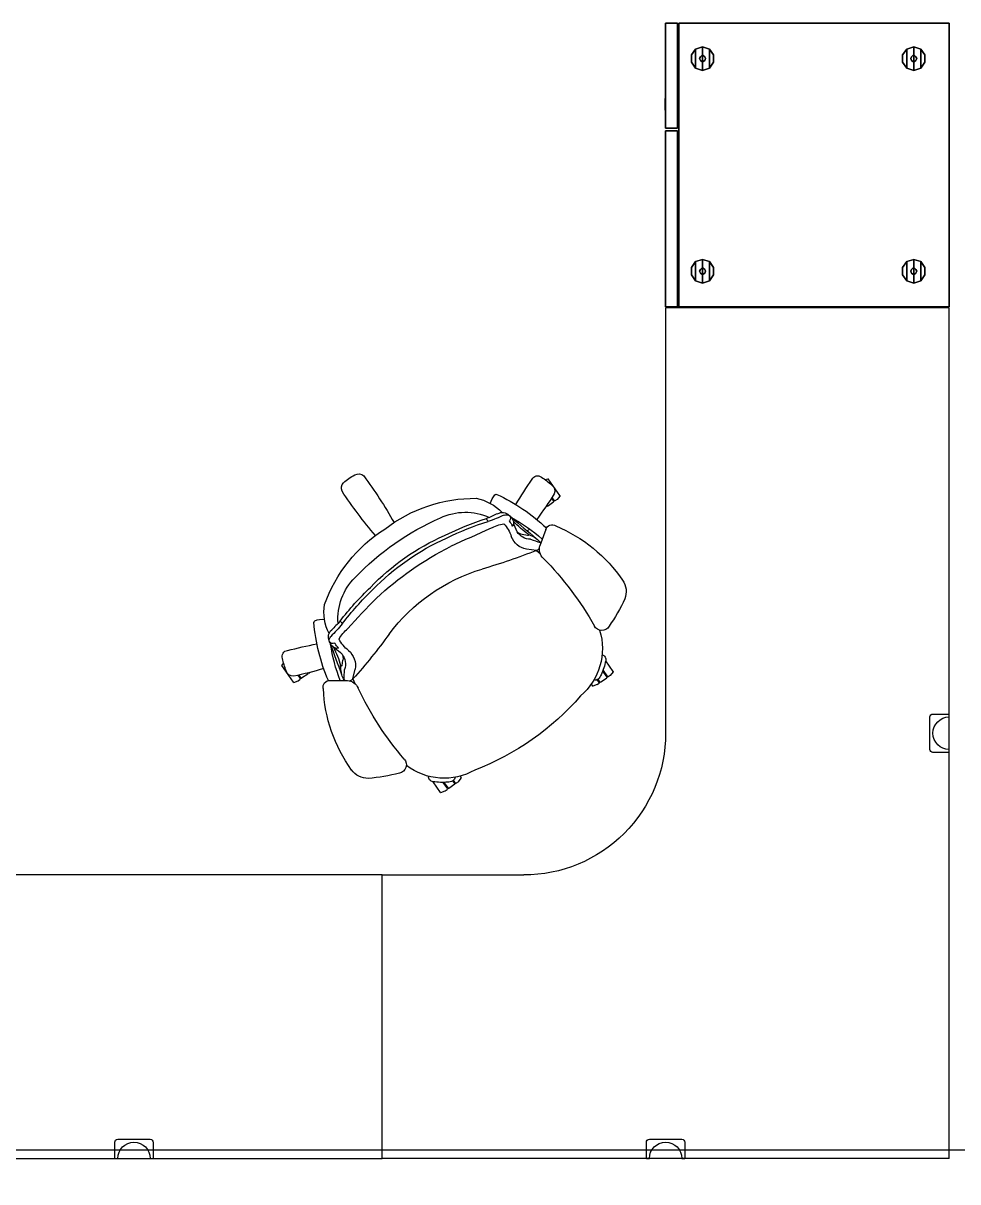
# Model space of a CAD drawing. Header units: inches. Extents: x 23 to 6400, y -2214 to 4412.
# Drawn here: x 4070.6 to 4149.7, y 1747.3 to 1845.4 of the extents above; entities that cross this region are included whole.
import ezdxf

# ---------------------------------------------------------------- set-up
doc = ezdxf.new("R2010")
doc.units = ezdxf.units.IN
doc.header["$LTSCALE"] = 96
doc.header["$MEASUREMENT"] = 0
doc.layers.add('A-FURN-EXIST', color=33, linetype='Continuous')

# ---------------------------------------------------------------- blocks, each defined once
blk = doc.blocks.new('A$C1C1D4BE0')
at = {"lineweight": -3}
for p, q in [((157.923, 96.112, 27.25), (199.923, 96.112, 27.25)), ((177.298, 96.112, 27.25), (177.548, 96.112, 27.25)), ((177.298, 96.112, 27.25), (177.298, 94.737, 27.25)), ((180.298, 96.112, 27.25), (180.548, 96.112, 27.25)), ((180.548, 94.737, 27.25), (180.548, 96.112, 27.25)), ((199.923, 96.112, 27.25), (199.923, 72.112, 27.25)), ((247.923, 96.112, 27.25), (199.923, 96.112, 27.25)), ((199.923, 96.112, 27.25), (199.923, 72.112, 27.25)), ((222.298, 96.112, 27.25), (222.548, 96.112, 27.25)), ((222.298, 96.112, 27.25), (222.298, 94.737, 27.25)), ((225.298, 96.112, 27.25), (225.548, 96.112, 27.25)), ((225.548, 94.737, 27.25), (225.548, 96.112, 27.25)), ((247.923, 96.112, 27.25), (247.923, 24.112, 27.25)), ((177.548, 94.487, 27.25), (180.298, 94.487, 27.25)), ((222.548, 94.487, 27.25), (225.298, 94.487, 27.25)), ((199.923, 72.112, 27.25), (157.923, 72.112, 27.25)), ((199.923, 72.112, 27.25), (211.923, 72.112, 27.25)), ((204.871, 65.118, 27.25), (204.239, 64.216, 27.25)), ((204.871, 65.118, 27.25), (204.909, 65.135, 27.25)), ((204.909, 65.135, 27.25), (205.262, 64.997, 27.25)), ((205.075, 64.277, 27.25), (205.452, 64.815, 27.25)), ((205.157, 64.275, 27.25), (205.507, 64.775, 27.25)), ((205.262, 64.997, 27.25), (205.442, 64.871, 27.25)), ((205.442, 64.871, 27.25), (205.452, 64.815, 27.25)), ((205.507, 64.775, 27.25), (205.563, 64.785, 27.25)), ((206.078, 64.424, 27.25), (205.563, 64.785, 27.25)), ((205.081, 64.285, 27.25), (205.093, 64.276, 27.25)), ((205.476, 64.253, 27.25), (205.475, 64.254, 27.25)), ((205.476, 64.254, 27.25), (205.475, 64.254, 27.25)), ((205.475, 64.254, 27.25), (205.475, 64.254, 27.25)), ((205.476, 64.253, 27.25), (205.476, 64.254, 27.25)), ((206.088, 64.368, 27.25), (205.924, 64.135, 27.25)), ((206.144, 64.331, 27.25), (205.977, 64.092, 27.25)), ((206.078, 64.424, 27.25), (206.088, 64.368, 27.25)), ((206.144, 64.331, 27.25), (206.2, 64.34, 27.25)), ((206.38, 64.214, 27.25), (206.2, 64.34, 27.25)), ((206.38, 64.214, 27.25), (206.63, 63.929, 27.25)), ((206.524, 63.739, 27.25), (206.628, 63.888, 27.25)), ((206.63, 63.929, 27.25), (206.628, 63.888, 27.25)), ((246.298, 61.487, 27.25), (246.298, 58.737, 27.25)), ((247.923, 61.737, 27.25), (246.548, 61.737, 27.25)), ((247.923, 61.737, 27.25), (247.923, 61.487, 27.25)), ((223.923, 24.112, 27.25), (223.923, 60.112, 27.25)), ((246.548, 58.487, 27.25), (247.923, 58.487, 27.25)), ((247.923, 58.737, 27.25), (247.923, 58.487, 27.25)), ((217.622, 55.968, 27.25), (217.726, 56.116, 27.25)), ((217.764, 56.133, 27.25), (217.726, 56.116, 27.25)), ((218.118, 55.995, 27.25), (217.764, 56.133, 27.25)), ((218.118, 55.995, 27.25), (218.298, 55.869, 27.25)), ((192.42, 55.792, 27.25), (191.434, 54.383, 27.25)), ((192.42, 55.792, 27.25), (192.458, 55.809, 27.25)), ((192.458, 55.809, 27.25), (192.812, 55.671, 27.25)), ((192.802, 55.205, 27.25), (193.002, 55.489, 27.25)), ((192.812, 55.671, 27.25), (192.992, 55.545, 27.25)), ((192.874, 55.189, 27.25), (193.057, 55.449, 27.25)), ((192.992, 55.545, 27.25), (193.002, 55.489, 27.25)), ((193.057, 55.449, 27.25), (193.112, 55.459, 27.25)), ((193.627, 55.098, 27.25), (193.112, 55.459, 27.25)), ((193.637, 55.043, 27.25), (193.617, 55.014, 27.25)), ((193.627, 55.098, 27.25), (193.637, 55.043, 27.25)), ((193.669, 55, 27.25), (193.75, 55.015, 27.25)), ((193.828, 54.96, 27.25), (193.75, 55.015, 27.25)), ((195.52, 55.643, 27.25), (196.997, 55.658, 27.25)), ((196.523, 55.157, 27.25), (196.523, 55.157, 27.25)), ((196.523, 55.157, 27.25), (196.523, 55.157, 27.25)), ((196.523, 55.157, 27.25), (196.523, 55.157, 27.25)), ((196.523, 55.157, 27.25), (196.523, 55.157, 27.25)), ((197.458, 55.513, 27.25), (197.605, 55.89, 27.25)), ((197.458, 55.513, 27.25), (197.651, 54.685, 27.25)), ((218.308, 55.814, 27.25), (218.14, 55.575, 27.25)), ((218.363, 55.773, 27.25), (218.199, 55.54, 27.25)), ((218.308, 55.814, 27.25), (218.298, 55.869, 27.25)), ((218.418, 55.783, 27.25), (218.363, 55.773, 27.25)), ((218.418, 55.783, 27.25), (218.934, 55.422, 27.25)), ((218.464, 55.159, 27.25), (218.465, 55.159, 27.25)), ((218.464, 55.159, 27.25), (218.464, 55.159, 27.25)), ((218.464, 55.159, 27.25), (218.465, 55.159, 27.25)), ((218.465, 55.159, 27.25), (218.465, 55.159, 27.25)), ((218.593, 54.866, 27.25), (218.943, 55.367, 27.25)), ((218.623, 54.79, 27.25), (219, 55.329, 27.25)), ((218.943, 55.367, 27.25), (218.934, 55.422, 27.25)), ((219.056, 55.339, 27.25), (219, 55.329, 27.25)), ((219.236, 55.213, 27.25), (219.056, 55.339, 27.25)), ((219.486, 54.928, 27.25), (219.236, 55.213, 27.25)), ((191.431, 54.342, 27.25), (191.434, 54.383, 27.25)), ((191.578, 54.143, 27.25), (191.431, 54.342, 27.25)), ((196.533, 54.37, 27.25), (196.601, 53.914, 27.25)), ((218.629, 54.799, 27.25), (218.616, 54.807, 27.25)), ((219.483, 54.886, 27.25), (218.851, 53.984, 27.25)), ((219.483, 54.886, 27.25), (219.486, 54.928, 27.25)), ((194.146, 50.723, 27.25), (194.147, 50.732, 27.25)), ((194.146, 50.729, 27.25), (194.147, 50.732, 27.25)), ((194.146, 50.726, 27.25), (194.146, 50.729, 27.25)), ((194.146, 50.723, 27.25), (194.146, 50.726, 27.25)), ((194.237, 50.59, 27.25), (194.221, 50.597, 27.25)), ((194.226, 50.594, 27.25), (194.221, 50.597, 27.25)), ((194.231, 50.592, 27.25), (194.226, 50.594, 27.25)), ((194.237, 50.59, 27.25), (194.231, 50.592, 27.25)), ((212.992, 44.636, 27.25), (212.149, 44.533, 27.25)), ((212.992, 44.636, 27.25), (213.297, 44.902, 27.25)), ((213.778, 42.859, 27.25), (213.287, 44.252, 27.25)), ((212.235, 43.375, 27.25), (211.783, 43.284, 27.25)), ((212.978, 43.635, 27.25), (212.978, 43.635, 27.25)), ((212.978, 43.635, 27.25), (212.978, 43.635, 27.25)), ((212.978, 43.635, 27.25), (212.978, 43.635, 27.25)), ((212.978, 43.635, 27.25), (212.978, 43.635, 27.25)), ((213.715, 41.035, 27.25), (213.793, 40.98, 27.25)), ((213.807, 40.9, 27.25), (213.793, 40.98, 27.25)), ((213.857, 40.884, 27.25), (213.837, 40.855, 27.25)), ((213.913, 40.894, 27.25), (213.857, 40.884, 27.25)), ((213.913, 40.894, 27.25), (214.428, 40.533, 27.25)), ((214.256, 40.217, 27.25), (214.438, 40.478, 27.25)), ((214.295, 40.155, 27.25), (214.495, 40.44, 27.25)), ((214.438, 40.478, 27.25), (214.428, 40.533, 27.25)), ((214.551, 40.45, 27.25), (214.495, 40.44, 27.25)), ((214.731, 40.323, 27.25), (214.551, 40.45, 27.25)), ((214.981, 40.038, 27.25), (214.731, 40.323, 27.25)), ((214.978, 39.997, 27.25), (213.992, 38.588, 27.25)), ((214.978, 39.997, 27.25), (214.981, 40.038, 27.25)), ((213.717, 38.641, 27.25), (213.954, 38.571, 27.25)), ((213.954, 38.571, 27.25), (213.992, 38.588, 27.25)), ((247.923, 24.112, 27.25), (223.923, 24.112, 27.25))]:
    blk.add_line(p, q, dxfattribs=at)
blk.add_lwpolyline([(329.171, 95.402), (28.914, 95.402), (28.914, 103.357), (329.171, 103.357)], close=True, dxfattribs=at)
for centre, radius, start, end in [((178.923, 96.112, 27.25), 1.375, 180.00001, 0), ((223.923, 96.112, 27.25), 1.375, 180, 0), ((177.548, 94.737, 27.25), 0.25, 180.00001, 270), ((180.298, 94.737, 27.25), 0.25, 270, 0), ((222.548, 94.737, 27.25), 0.25, 180, 270), ((225.298, 94.737, 27.25), 0.25, 270, 0), ((211.923, 60.112, 27.25), 12, 0, 90.00001), ((198.709, 62.253, 27.25), 1.683, 88.34126, 144.83062), ((197.801, 50.575, 27.25), 13.395, 74.46352, 85.90435), ((205.162, 58.679, 27.25), 5.24, 60.28742, 127.37927), ((204.268, 63.799, 27.25), 0.418, 94.06432, 186.28687), ((205.008, 59.427, 27.25), 4.85, 84.47333, 99.12498), ((205.408, 63.054, 27.25), 1.201, 65.59573, 86.76263), ((205.687, 63.792, 27.25), 0.417, 5.77378, 58.57276), ((207.736, 55.766, 27.25), 12.799, 144.3542, 177.44649), ((201.275, 62.781, 27.25), 0.708, 317.60157, 80.77704), ((199.802, 42.328, 27.25), 22.366, 40.84233, 69.15759), ((221.738, 45.074, 27.25), 26.353, 139.17109, 154.82623), ((246.548, 61.487, 27.25), 0.25, 90.00001, 180), ((247.923, 60.112, 27.25), 1.375, 90.00001, 270), ((246.548, 58.737, 27.25), 0.25, 180, 270), ((213.333, 52.957, 27.25), 5.24, 342.62122, 49.71258), ((195.477, 56.189, 27.25), 0.548, 164.40721, 274.41413), ((196.967, 56.649, 27.25), 0.992, 271.78372, 338.34298), ((192.391, 54.693, 27.25), 0.59, 84.54606, 167.77584), ((186.969, 28.502, 27.25), 27.332, 72.95501, 78.43902), ((209.635, 49.46, 27.25), 15.541, 156.52746, 175.30846), ((208.739, 50.688, 27.25), 13.306, 158.17886, 171.89556), ((308.371, 12.574, 27.25), 119.68, 159.15687, 160.47244), ((199.354, 54.364, 27.25), 2.941, 164.34548, 179.68864), ((197.735, 54.885, 27.25), 1.242, 145.00333, 167.32539), ((197.042, 55.152, 27.25), 0.55, 115.87667, 126.15539), ((244.844, 56.281, 27.25), 48.132, 180.81466, 181.8651), ((197.042, 55.152, 27.25), 0.55, 40.86539, 74.47459), ((160.747, 22.721, 27.25), 49.224, 36.10183, 41.77212), ((217.958, 55.2, 27.25), 0.417, 51.42724, 104.22622), ((217.36, 54.685, 27.25), 1.201, 23.23737, 44.40427), ((214.088, 53.069, 27.25), 4.85, 10.87502, 25.52667), ((196.099, 52.936, 27.25), 4.68, 156.29295, 169.56264), ((187.462, 56.959, 27.25), 9.316, 333.74403, 343.92911), ((196.472, 54.359, 27.25), 0.0616, 10.12697, 160.47246), ((195.462, 54.256, 27.25), 1.356, 322.54906, 19.76931), ((195.945, 54.408, 27.25), 1.728, 310.95658, 9.23553), ((218.45, 53.869, 27.25), 0.418, 283.71313, 15.93568), ((191.959, 53.601, 27.25), 0.496, 158.40529, 265.14498), ((203.183, 97.1, 27.25), 45.413, 255.63553, 258.85296), ((193.948, 55.842, 27.25), 3.539, 303.4698, 317.06147), ((198.662, 51.001, 27.25), 2.632, 126.99914, 154.45456), ((195.931, 53.756, 27.25), 0.688, 331.84478, 13.24311), ((196.174, 51.971, 27.25), 0.8, 155.52848, 229.86447), ((196.332, 52.056, 27.25), 0.919, 145.42143, 164.43788), ((195.967, 52.256, 27.25), 0.512, 168.47371, 221.23208), ((195.76, 52.174, 27.25), 0.348, 67.76181, 147.99196), ((196.331, 52.115, 27.25), 0.887, 125.43187, 148.50812), ((196.068, 52.536, 27.25), 0.393, 69.77512, 129.84132), ((195.908, 52.542, 27.25), 0.0489, 251.03864, 330.39207), ((196.77, 52.176, 27.25), 0.888, 128.40744, 157.34825), ((196.198, 52.882, 27.25), 0.023, 334.06067, 73.23223), ((198.834, 53.503, 27.25), 2.891, 208.22249, 231.06484), ((199.154, 49.839, 27.25), 4.15, 153.65985, 188.69344), ((188.092, 44.212, 27.25), 10.747, 38.07504, 45.82117), ((185.422, 40.822, 27.25), 14.691, 41.838, 45.83022), ((251.051, 99.611, 27.25), 72.512, 221.82647, 224.62008), ((212.753, 60.826, 27.25), 15.249, 216.64423, 253.35799), ((194.879, 63.881, 27.25), 26.353, 315.17377, 330.82891), ((218.517, 50.708, 27.25), 0.708, 29.22296, 152.39843), ((208.235, 43.268, 27.25), 13.395, 24.09565, 35.53648), ((194.288, 50.722, 27.25), 0.142, 177.88402, 248.83989), ((194.878, 52.203, 27.25), 1.735, 248.3236, 275.7926), ((201.128, 50.429, 27.25), 4.942, 175.63993, 225.20449), ((195.834, 51.266, 27.25), 0.835, 309.5676, 329.22622), ((216.518, 66.146, 27.25), 25.437, 217.6106, 226.28059), ((216.703, 66.363, 27.25), 25.437, 217.6106, 226.28059), ((206.987, 53.509, 27.25), 12.685, 199.7991, 237.38189), ((218.333, 69.036, 27.25), 27.775, 227.13499, 242.96237), ((218.899, 48.116, 27.25), 1.683, 325.16938, 21.65874), ((213.125, 61.356, 27.25), 19.649, 223.77742, 246.22258), ((213.31, 61.573, 27.25), 19.649, 223.77742, 246.22258), ((209.716, 54.38, 27.25), 12.799, 292.55351, 325.6458), ((214.094, 62.74, 27.25), 22.82, 223.8813, 246.11901), ((194.734, -1.077, 27.25), 49.224, 68.22788, 73.89817), ((214.229, 44.562, 27.25), 0.992, 131.65702, 198.21628), ((-369.328, -1249.426, 27.25), 1415.763, 65.883562, 66.035768), ((212.472, 42.836, 27.25), 1.728, 100.76447, 159.04342), ((212.796, 44.121, 27.25), 0.55, 35.52542, 69.13461), ((230.134, 17.267, 27.25), 40.357, 139.69157, 146.36183), ((216.466, 66.183, 27.25), 25.437, 243.71941, 252.3894), ((215.581, 64.011, 27.25), 22.822, 243.47088, 253.00478), ((208.341, 44.223, 27.25), 2.632, 315.54544, 343.00086), ((204.601, 53.586, 27.25), 13.306, 298.10444, 311.82114), ((134.708, 134.174, 27.25), 119.68, 309.52756, 310.84313), ((217.77, 35.736, 27.25), 9.316, 126.07089, 136.25597), ((212.494, 42.329, 27.25), 1.356, 90.23069, 147.45094), ((211.864, 42.6, 27.25), 0.688, 96.75689, 138.15522), ((212.246, 43.314, 27.25), 0.0616, 309.52754, 99.87303), ((211.264, 46.024, 27.25), 2.941, 290.31136, 305.65452), ((197.508, 89.427, 27.25), 48.132, 288.1349, 289.18534), ((212.308, 44.68, 27.25), 1.242, 302.67461, 324.99667), ((212.796, 44.121, 27.25), 0.55, 343.84461, 354.12333), ((165.877, 62.26, 27.25), 40.357, 323.63817, 330.30843), ((207.85, 52.904, 27.25), 12.685, 232.61811, 270.2009), ((209.558, 41.657, 27.25), 0.835, 140.77378, 160.4324), ((205.576, 31.969, 27.25), 10.747, 64.17883, 71.92496), ((210.633, 45.241, 27.25), 2.891, 238.93516, 261.77751), ((203.141, 54.008, 27.25), 15.541, 294.69154, 313.47254), ((210.732, 42.163, 27.25), 0.0489, 139.60793, 218.96136), ((210.093, 42.848, 27.25), 0.888, 312.65175, 341.59256), ((210.952, 42.551, 27.25), 0.023, 36.76777, 135.93933), ((210.67, 42.311, 27.25), 0.393, 340.15868, 40.22488), ((214.502, 41.449, 27.25), 3.539, 152.93853, 166.5302), ((191.199, 25.541, 27.25), 27.332, 39.15629, 39.68712), ((214.306, 43.005, 27.25), 0.548, 195.58587, 305.59279), ((206.96, 46.345, 27.25), 4.942, 244.79551, 294.36007), ((207.081, 44.289, 27.25), 4.15, 281.30656, 316.34015), ((203.305, 28.301, 27.25), 14.691, 64.16978, 68.162), ((210.104, 42.218, 27.25), 0.8, 240.13553, 314.47152), ((210.442, 42.12, 27.25), 0.512, 248.76792, 301.52629), ((210.13, 42.395, 27.25), 0.919, 305.56212, 324.57857), ((210.436, 41.898, 27.25), 0.348, 322.00804, 42.23819), ((210.185, 42.414, 27.25), 0.887, 321.49188, 344.56813), ((191.199, 25.541, 27.25), 27.332, 31.56098, 37.04499), ((210.764, 41.079, 27.25), 1.735, 194.2074, 221.6764), ((250.114, 64.239, 27.25), 45.413, 211.14704, 214.36447), ((197.128, 39.361, 27.25), 0.648, 156.23818, 224.73449), ((209.578, 40.029, 27.25), 0.151, 223.70885, 291.22984), ((213.955, 39.593, 27.25), 0.59, 302.22416, 25.45394), ((199.592, 42.029, 27.25), 4.28, 226.89021, 242.29755), ((197.926, 38.813, 27.25), 0.658, 240.57802, 313.10974), ((213.077, 38.814, 27.25), 0.496, 204.85502, 311.59471), ((211.036, 42.477, 27.25), 4.68, 300.43736, 313.70705)]:
    blk.add_arc(centre, radius, start, end, dxfattribs=at)
at = {"lineweight": -3, "flags": 1}
for tag, p, rotation in [('CAPPN', (29.083, 175.224, 27.25), 90), ('CAPMG', (29.083, 175.224, 27.25), 90), ('CAPMC', (29.083, 175.224, 27.25), 90), ('CAPQT', (29.083, 175.224, 27.25), 90), ('CAPDH', (29.083, 175.224, 27.25), 90), ('CAPGC', (29.083, 175.224, 27.25), 90), ('CAPPN', (29.083, 175.224, 26.75), 90), ('CAPMG', (29.083, 175.224, 26.75), 90), ('CAPMC', (29.083, 175.224, 26.75), 90), ('CAPQT', (29.083, 175.224, 26.75), 90), ('CAPDH', (29.083, 175.224, 26.75), 90), ('CAPGC', (29.083, 175.224, 26.75), 90), ('CAPPN', (53.083, 175.224, 27.25), 180), ('CAPMG', (53.083, 175.224, 27.25), 180), ('CAPMC', (53.083, 175.224, 27.25), 180), ('CAPQT', (53.083, 175.224, 27.25), 180), ('CAPDH', (53.083, 175.224, 27.25), 180), ('CAPGC', (53.083, 175.224, 27.25), 180), ('CAPPN', (109.066, 175.224, 27.25), 90), ('CAPMG', (109.066, 175.224, 27.25), 90), ('CAPMC', (109.066, 175.224, 27.25), 90), ('CAPQT', (109.066, 175.224, 27.25), 90), ('CAPDH', (109.066, 175.224, 27.25), 90), ('CAPGC', (109.066, 175.224, 27.25), 90), ('CAPPN', (109.066, 175.224, 26.75), 90), ('CAPMG', (109.066, 175.224, 26.75), 90), ('CAPMC', (109.066, 175.224, 26.75), 90), ('CAPQT', (109.066, 175.224, 26.75), 90), ('CAPDH', (109.066, 175.224, 26.75), 90), ('CAPGC', (109.066, 175.224, 26.75), 90), ('CAPPN', (133.066, 175.224, 27.25), 180), ('CAPMG', (133.066, 175.224, 27.25), 180), ('CAPMC', (133.066, 175.224, 27.25), 180), ('CAPQT', (133.066, 175.224, 27.25), 180), ('CAPDH', (133.066, 175.224, 27.25), 180), ('CAPGC', (133.066, 175.224, 27.25), 180), ('CAPPN', (247.065, 175.112, 27.25), 180), ('CAPMG', (247.065, 175.112, 27.25), 180), ('CAPMC', (247.065, 175.112, 27.25), 180), ('CAPQT', (247.065, 175.112, 27.25), 180), ('CAPDH', (247.065, 175.112, 27.25), 180), ('CAPGC', (247.065, 175.112, 27.25), 180), ('CAPPN', (346.296, 144.907, 28.25), 239.73323), ('CAPMG', (346.296, 144.907, 28.25), 239.73323), ('CAPMC', (346.296, 144.907, 28.25), 239.73323), ('CAPQT', (346.296, 144.907, 28.25), 239.73323), ('CAPDH', (346.296, 144.907, 28.25), 239.73323), ('CAPGC', (346.296, 144.907, 28.25), 239.73323), ('CAPPN', (109.065, 103.112, 27.25), 90), ('CAPMG', (109.065, 103.112, 27.25), 90), ('CAPMC', (109.065, 103.112, 27.25), 90), ('CAPQT', (109.065, 103.112, 27.25), 90), ('CAPDH', (109.065, 103.112, 27.25), 90), ('CAPGC', (109.065, 103.112, 27.25), 90), ('CAPPN', (199.065, 103.112, 27.25), 180), ('CAPMG', (199.065, 103.112, 27.25), 180), ('CAPMC', (199.065, 103.112, 27.25), 180), ('CAPQT', (199.065, 103.112, 27.25), 180), ('CAPDH', (199.065, 103.112, 27.25), 180), ('CAPGC', (199.065, 103.112, 27.25), 180), ('CAPPN', (247.065, 103.112, 27.25), 180), ('CAPMG', (247.065, 103.112, 27.25), 180), ('CAPMC', (247.065, 103.112, 27.25), 180), ('CAPQT', (247.065, 103.112, 27.25), 180), ('CAPDH', (247.065, 103.112, 27.25), 180), ('CAPGC', (247.065, 103.112, 27.25), 180), ('CAPMG', (273.388, 103.264), 180), ('CAPMC', (273.388, 103.264), 180), ('CAPQT', (273.388, 103.264), 180), ('CAPDH', (273.388, 103.264), 180), ('CAPGC', (273.388, 103.264), 180), ('CAPPN', (273.388, 103.264), 180), ('CAPPN', (247.923, 96.112, 27.25), 270), ('CAPMG', (247.923, 96.112, 27.25), 270), ('CAPMC', (247.923, 96.112, 27.25), 270), ('CAPQT', (247.923, 96.112, 27.25), 270), ('CAPDH', (247.923, 96.112, 27.25), 270), ('CAPGC', (247.923, 96.112, 27.25), 270), ('CAPPN', (352.407, 58.005, 28.25), 120), ('CAPMG', (352.407, 58.005, 28.25), 120), ('CAPMC', (352.407, 58.005, 28.25), 120), ('CAPQT', (352.407, 58.005, 28.25), 120), ('CAPDH', (352.407, 58.005, 28.25), 120), ('CAPGC', (352.407, 58.005, 28.25), 120), ('CAPPN', (364.648, 37.203), 120.80365), ('CAPMG', (364.648, 37.203), 120.80365), ('CAPMC', (364.648, 37.203), 120.80365), ('CAPQT', (364.648, 37.203), 120.80365), ('CAPDH', (364.648, 37.203), 120.80365), ('CAPGC', (364.648, 37.203), 120.80365), ('CAPPN', (359.049, 33.971), 119.19635), ('CAPMG', (359.049, 33.971), 119.19635), ('CAPMC', (359.049, 33.971), 119.19635), ('CAPDH', (359.049, 33.971), 119.19635), ('CAPGC', (359.049, 33.971), 119.19635), ('CAPQT', (359.049, 33.971), 119.19635)]:
    blk.add_attdef(tag, p, '', height=0.001, rotation=rotation, dxfattribs=at)
for tag, p in [('CAPPN', (109.923, 96.112, 27.25)), ('CAPMG', (109.923, 96.112, 27.25)), ('CAPMC', (109.923, 96.112, 27.25)), ('CAPQT', (109.923, 96.112, 27.25)), ('CAPDH', (109.923, 96.112, 27.25)), ('CAPGC', (109.923, 96.112, 27.25)), ('CAPPN', (157.923, 96.112, 27.25)), ('CAPMG', (157.923, 96.112, 27.25)), ('CAPMC', (157.923, 96.112, 27.25)), ('CAPQT', (157.923, 96.112, 27.25)), ('CAPDH', (157.923, 96.112, 27.25)), ('CAPGC', (157.923, 96.112, 27.25)), ('CAPPN', (249.583, 96.112)), ('CAPMG', (249.583, 96.112)), ('CAPMC', (249.583, 96.112)), ('CAPQT', (249.583, 96.112)), ('CAPDH', (249.583, 96.112)), ('CAPGC', (249.583, 96.112)), ('CAPPN', (273.583, 96.112, 28.25)), ('CAPMG', (273.583, 96.112, 28.25)), ('CAPMC', (273.583, 96.112, 28.25)), ('CAPQT', (273.583, 96.112, 28.25)), ('CAPDH', (273.583, 96.112, 28.25)), ('CAPGC', (273.583, 96.112, 28.25)), ('CAPPN', (29.941, 24.112, 27.25)), ('CAPMG', (29.941, 24.112, 27.25)), ('CAPMC', (29.941, 24.112, 27.25)), ('CAPQT', (29.941, 24.112, 27.25)), ('CAPDH', (29.941, 24.112, 27.25)), ('CAPGC', (29.941, 24.112, 27.25)), ('CAPPN', (109.923, 24.112, 27.25)), ('CAPMG', (109.923, 24.112, 27.25)), ('CAPMC', (109.923, 24.112, 27.25)), ('CAPQT', (109.923, 24.112, 27.25)), ('CAPDH', (109.923, 24.112, 27.25)), ('CAPGC', (109.923, 24.112, 27.25))]:
    blk.add_attdef(tag, p, '', height=0.001, dxfattribs=at)
at = {"lineweight": -3}
mesh = blk.add_polyface(dxfattribs=at)
corners = [(224.923, 24, 62.5), (223.923, 24, 62.5), (223.923, 24, 73.875), (224.923, 24, 73.875), (224.923, 9.125, 62.5), (224.923, 9.125, 73.875), (223.923, 9.125, 73.875), (223.923, 9.125, 62.5)]
mesh.append_faces([[corners[k] for k in face] for face in [(0, 1, 2, 3), (4, 5, 6, 7), (2, 6, 5, 3), (1, 0, 4, 7), (2, 1, 7, 6)]])
mesh = blk.add_polyface(dxfattribs=at)
corners = [(224.923, 24, 74.219), (223.923, 24, 74.219), (223.923, 24, 90.281), (224.923, 24, 90.281), (224.923, 9.125, 74.219), (224.923, 9.125, 90.281), (223.923, 9.125, 90.281), (223.923, 9.125, 74.219)]
mesh.append_faces([[corners[k] for k in face] for face in [(0, 1, 2, 3), (4, 5, 6, 7), (2, 6, 5, 3), (1, 0, 4, 7), (2, 1, 7, 6)]])
mesh = blk.add_polyface(dxfattribs=at)
corners = [(224.923, 24, 39), (223.923, 24, 39), (223.923, 24, 50.375), (224.923, 24, 50.375), (224.923, 9.125, 39), (224.923, 9.125, 50.375), (223.923, 9.125, 50.375), (223.923, 9.125, 39)]
mesh.append_faces([[corners[k] for k in face] for face in [(0, 1, 2, 3), (4, 5, 6, 7), (2, 6, 5, 3), (1, 0, 4, 7), (2, 1, 7, 6)]])
mesh = blk.add_polyface(dxfattribs=at)
corners = [(224.923, 24, 27.25), (223.923, 24, 27.25), (223.923, 24, 38.625), (224.923, 24, 38.625), (224.923, 9.125, 27.25), (224.923, 9.125, 38.625), (223.923, 9.125, 38.625), (223.923, 9.125, 27.25)]
mesh.append_faces([[corners[k] for k in face] for face in [(0, 1, 2, 3), (4, 5, 6, 7), (2, 6, 5, 3), (1, 0, 4, 7), (2, 1, 7, 6)]])
mesh = blk.add_polyface(dxfattribs=at)
corners = [(224.923, 24, 50.75), (223.923, 24, 50.75), (223.923, 24, 62.125), (224.923, 24, 62.125), (224.923, 9.125, 50.75), (224.923, 9.125, 62.125), (223.923, 9.125, 62.125), (223.923, 9.125, 50.75)]
mesh.append_faces([[corners[k] for k in face] for face in [(0, 1, 2, 3), (4, 5, 6, 7), (2, 6, 5, 3), (1, 0, 4, 7), (2, 1, 7, 6)]])
mesh = blk.add_polyface(dxfattribs=at)
corners = [(247.923, 24, 90.281), (247.923, 24, 27.25), (225.048, 24, 27.25), (225.048, 24, 90.281), (247.923, 0, 27.25), (247.923, 0, 90.281), (225.048, 0, 90.281), (225.048, 0, 27.25)]
mesh.append_faces([[corners[k] for k in face] for face in [(0, 1, 2, 3), (4, 5, 6, 7), (3, 6, 5, 0), (1, 0, 5, 4), (2, 7, 6, 3)]])
mesh = blk.add_polyface(dxfattribs=at)
corners = [(227.986, 21.312, 26.875), (227.986, 20.687, 26.875), (227.986, 20.687, 26.75), (227.986, 21.312, 26.75), (227.642, 20.187, 26.875), (227.048, 20, 26.875), (227.048, 20, 26.75), (227.642, 20.187, 26.75), (226.111, 20.687, 26.875), (226.111, 21.312, 26.875), (226.111, 21.312, 26.75), (226.111, 20.687, 26.75), (226.455, 20.187, 26.875), (226.455, 20.187, 26.75), (227.048, 22, 26.875), (227.642, 21.812, 26.875), (227.642, 21.812, 26.75), (227.048, 22, 26.75), (226.455, 21.812, 26.875), (226.455, 21.812, 26.75)]
mesh.append_faces([[corners[k] for k in face] for face in [(0, 1, 2, 3), (4, 5, 6, 7), (1, 4, 7, 2), (8, 9, 10, 11), (12, 8, 11, 13), (5, 12, 13, 6), (14, 15, 16, 17), (18, 14, 17, 19), (9, 18, 19, 10), (15, 0, 3, 16)]])
mesh.append_faces([[corners[k] for k in face] for face in [(18, 12, 5, 14)]], dxfattribs={"vtx0": -1, "vtx2": -1})
mesh.append_faces([[corners[k] for k in face] for face in [(0, 15, 4, 1)]], dxfattribs={"vtx1": -1})
mesh.append_faces([[corners[k] for k in face] for face in [(15, 14, 5, 4)]], dxfattribs={"vtx1": -1, "vtx3": -1})
mesh.append_faces([[corners[k] for k in face] for face in [(9, 8, 12, 18)]], dxfattribs={"vtx2": -1})
mesh = blk.add_polyface(dxfattribs=at)
corners = [(245.861, 21.312, 26.875), (245.861, 20.687, 26.875), (245.861, 20.687, 26.75), (245.861, 21.312, 26.75), (245.517, 20.187, 26.875), (245.517, 20.187, 26.75), (245.517, 21.812, 26.875), (245.517, 21.812, 26.75), (244.923, 20, 26.875), (244.33, 20.187, 26.875), (244.33, 20.187, 26.75), (244.923, 20, 26.75), (243.986, 20.687, 26.875), (243.986, 21.312, 26.875), (243.986, 21.312, 26.75), (243.986, 20.687, 26.75), (244.33, 21.812, 26.875), (244.923, 22, 26.875), (244.923, 22, 26.75), (244.33, 21.812, 26.75)]
mesh.append_faces([[corners[k] for k in face] for face in [(0, 1, 2, 3), (1, 4, 5, 2), (6, 0, 3, 7), (8, 9, 10, 11), (12, 13, 14, 15), (9, 12, 15, 10), (16, 17, 18, 19), (13, 16, 19, 14), (17, 6, 7, 18), (4, 8, 11, 5)]])
mesh.append_faces([[corners[k] for k in face] for face in [(16, 9, 8, 17)]], dxfattribs={"vtx0": -1, "vtx2": -1})
mesh.append_faces([[corners[k] for k in face] for face in [(0, 6, 4, 1)]], dxfattribs={"vtx1": -1})
mesh.append_faces([[corners[k] for k in face] for face in [(6, 17, 8, 4)]], dxfattribs={"vtx1": -1, "vtx3": -1})
mesh.append_faces([[corners[k] for k in face] for face in [(13, 12, 9, 16)]], dxfattribs={"vtx2": -1})
mesh = blk.add_polyface(dxfattribs=at)
corners = [(227.236, 21.156, 27.25), (227.236, 21.156, 26.875), (227.111, 21.25, 26.875), (227.111, 21.25, 27.25), (227.298, 21, 27.25), (227.298, 21, 26.875), (227.236, 20.844, 26.875), (227.236, 20.844, 27.25), (227.111, 20.75, 27.25), (227.111, 20.75, 26.875), (226.986, 20.75, 26.875), (226.986, 20.75, 27.25), (226.861, 20.844, 27.25), (226.861, 20.844, 26.875), (226.986, 21.25, 27.25), (226.986, 21.25, 26.875), (226.861, 21.156, 26.875), (226.861, 21.156, 27.25), (226.798, 21, 26.875), (226.798, 21, 27.25)]
mesh.append_faces([[corners[k] for k in face] for face in [(0, 1, 2, 3), (4, 5, 1, 0), (6, 7, 8, 9), (5, 4, 7, 6), (10, 11, 12, 13), (14, 15, 16, 17), (17, 16, 18, 19), (13, 12, 19, 18), (9, 8, 11, 10), (3, 2, 15, 14)]])
mesh = blk.add_polyface(dxfattribs=at)
corners = [(244.986, 21.25, 27.25), (244.986, 21.25, 26.875), (244.861, 21.25, 26.875), (244.861, 21.25, 27.25), (245.111, 21.156, 27.25), (245.111, 21.156, 26.875), (244.736, 21.156, 26.875), (244.736, 21.156, 27.25), (245.173, 21, 27.25), (245.173, 21, 26.875), (244.673, 21, 26.875), (244.673, 21, 27.25), (244.986, 20.75, 26.875), (244.986, 20.75, 27.25), (244.861, 20.75, 27.25), (244.861, 20.75, 26.875), (245.111, 20.844, 26.875), (245.111, 20.844, 27.25), (244.736, 20.844, 27.25), (244.736, 20.844, 26.875)]
mesh.append_faces([[corners[k] for k in face] for face in [(0, 1, 2, 3), (4, 5, 1, 0), (3, 2, 6, 7), (8, 9, 5, 4), (7, 6, 10, 11), (12, 13, 14, 15), (16, 17, 13, 12), (15, 14, 18, 19), (9, 8, 17, 16), (19, 18, 11, 10)]])
mesh = blk.add_polyface(dxfattribs=at)
corners = [(223.923, 8.875, 90.281), (223.923, 0, 90.281), (224.923, 0, 90.281), (224.923, 8.875, 90.281), (224.923, 0, 27.25), (223.923, 0, 27.25), (223.923, 8.875, 27.25), (224.923, 8.875, 27.25)]
mesh.append_faces([[corners[k] for k in face] for face in [(0, 1, 2, 3), (4, 2, 1, 5), (0, 6, 5, 1), (7, 6, 0, 3), (6, 7, 4, 5)]])
mesh = blk.add_polyface(dxfattribs=at)
corners = [(223.892, 7.312, 76.469), (223.892, 6.625, 75.812), (223.892, 6.437, 75.969), (223.892, 7.125, 76.656), (223.892, 7.375, 76.219), (223.892, 6.875, 75.719), (223.892, 7.312, 75.969), (223.892, 7.125, 75.812), (223.892, 6.625, 76.656), (223.892, 6.875, 76.719), (223.892, 6.375, 76.219), (223.892, 6.437, 76.469)]
mesh.append_faces([[corners[k] for k in face] for face in [(0, 1, 2, 3), (4, 5, 1, 0), (3, 2, 10, 9)]], dxfattribs={"vtx0": -1, "vtx2": -1})
mesh.append_faces([[corners[k] for k in face] for face in [(8, 9, 10, 11)]], dxfattribs={"vtx1": -1})
mesh.append_faces([[corners[k] for k in face] for face in [(6, 7, 5, 4)]], dxfattribs={"vtx2": -1})
mesh = blk.add_polyface(dxfattribs=at)
corners = [(226.111, 2.687, 26.875), (226.111, 3.312, 26.875), (226.111, 3.312, 26.75), (226.111, 2.687, 26.75), (226.455, 3.812, 26.875), (226.455, 3.812, 26.75), (227.048, 4, 26.875), (227.642, 3.812, 26.875), (227.642, 3.812, 26.75), (227.048, 4, 26.75), (227.986, 3.312, 26.875), (227.986, 2.687, 26.875), (227.986, 2.687, 26.75), (227.986, 3.312, 26.75), (227.642, 2.187, 26.875), (227.048, 2, 26.875), (227.048, 2, 26.75), (227.642, 2.187, 26.75), (226.455, 2.187, 26.875), (226.455, 2.187, 26.75)]
mesh.append_faces([[corners[k] for k in face] for face in [(0, 1, 2, 3), (1, 4, 5, 2), (6, 7, 8, 9), (10, 11, 12, 13), (7, 10, 13, 8), (4, 6, 9, 5), (14, 15, 16, 17), (15, 18, 19, 16), (18, 0, 3, 19), (11, 14, 17, 12)]])
mesh.append_faces([[corners[k] for k in face] for face in [(4, 18, 15, 6)]], dxfattribs={"vtx0": -1, "vtx2": -1})
mesh.append_faces([[corners[k] for k in face] for face in [(10, 7, 14, 11)]], dxfattribs={"vtx1": -1})
mesh.append_faces([[corners[k] for k in face] for face in [(7, 6, 15, 14)]], dxfattribs={"vtx1": -1, "vtx3": -1})
mesh.append_faces([[corners[k] for k in face] for face in [(1, 0, 18, 4)]], dxfattribs={"vtx2": -1})
mesh = blk.add_polyface(dxfattribs=at)
corners = [(245.861, 3.312, 26.875), (245.861, 2.687, 26.875), (245.861, 2.687, 26.75), (245.861, 3.312, 26.75), (245.517, 3.812, 26.875), (245.517, 3.812, 26.75), (245.517, 2.187, 26.875), (245.517, 2.187, 26.75), (243.986, 2.687, 26.875), (243.986, 3.312, 26.875), (243.986, 3.312, 26.75), (243.986, 2.687, 26.75), (244.33, 3.812, 26.875), (244.923, 4, 26.875), (244.923, 4, 26.75), (244.33, 3.812, 26.75), (244.923, 2, 26.875), (244.33, 2.187, 26.875), (244.33, 2.187, 26.75), (244.923, 2, 26.75)]
mesh.append_faces([[corners[k] for k in face] for face in [(0, 1, 2, 3), (4, 0, 3, 5), (1, 6, 7, 2), (8, 9, 10, 11), (12, 13, 14, 15), (9, 12, 15, 10), (16, 17, 18, 19), (17, 8, 11, 18), (13, 4, 5, 14), (6, 16, 19, 7)]])
mesh.append_faces([[corners[k] for k in face] for face in [(12, 17, 16, 13)]], dxfattribs={"vtx0": -1, "vtx2": -1})
mesh.append_faces([[corners[k] for k in face] for face in [(0, 4, 6, 1)]], dxfattribs={"vtx1": -1})
mesh.append_faces([[corners[k] for k in face] for face in [(4, 13, 16, 6)]], dxfattribs={"vtx1": -1, "vtx3": -1})
mesh.append_faces([[corners[k] for k in face] for face in [(9, 8, 17, 12)]], dxfattribs={"vtx2": -1})
mesh = blk.add_polyface(dxfattribs=at)
corners = [(227.236, 2.844, 26.875), (227.236, 2.844, 27.25), (227.111, 2.75, 27.25), (227.111, 2.75, 26.875), (227.298, 3, 26.875), (227.298, 3, 27.25), (227.236, 3.156, 27.25), (227.236, 3.156, 26.875), (227.111, 3.25, 26.875), (227.111, 3.25, 27.25), (226.986, 3.25, 27.25), (226.986, 3.25, 26.875), (226.861, 3.156, 26.875), (226.861, 3.156, 27.25), (226.986, 2.75, 26.875), (226.986, 2.75, 27.25), (226.861, 2.844, 27.25), (226.861, 2.844, 26.875), (226.798, 3, 27.25), (226.798, 3, 26.875)]
mesh.append_faces([[corners[k] for k in face] for face in [(0, 1, 2, 3), (4, 5, 1, 0), (6, 7, 8, 9), (5, 4, 7, 6), (10, 11, 12, 13), (14, 15, 16, 17), (17, 16, 18, 19), (13, 12, 19, 18), (3, 2, 15, 14), (9, 8, 11, 10)]])
mesh = blk.add_polyface(dxfattribs=at)
corners = [(244.986, 2.75, 26.875), (244.986, 2.75, 27.25), (244.861, 2.75, 27.25), (244.861, 2.75, 26.875), (245.111, 2.844, 26.875), (245.111, 2.844, 27.25), (244.736, 2.844, 27.25), (244.736, 2.844, 26.875), (245.173, 3, 26.875), (245.173, 3, 27.25), (244.673, 3, 27.25), (244.673, 3, 26.875), (244.986, 3.25, 27.25), (244.986, 3.25, 26.875), (244.861, 3.25, 26.875), (244.861, 3.25, 27.25), (245.111, 3.156, 27.25), (245.111, 3.156, 26.875), (244.736, 3.156, 26.875), (244.736, 3.156, 27.25)]
mesh.append_faces([[corners[k] for k in face] for face in [(0, 1, 2, 3), (4, 5, 1, 0), (3, 2, 6, 7), (8, 9, 5, 4), (7, 6, 10, 11), (12, 13, 14, 15), (16, 17, 13, 12), (15, 14, 18, 19), (9, 8, 17, 16), (19, 18, 11, 10)]])

msp = doc.modelspace()

# ---------------------------------------------------------------- block references
at = {"layer": 'A-FURN-EXIST', "xscale": -1, "rotation": 180}
msp.add_blockref('A$C1C1D4BE0', (3901.017, 1845.398), dxfattribs=at)

doc.saveas('drawing.dxf')
